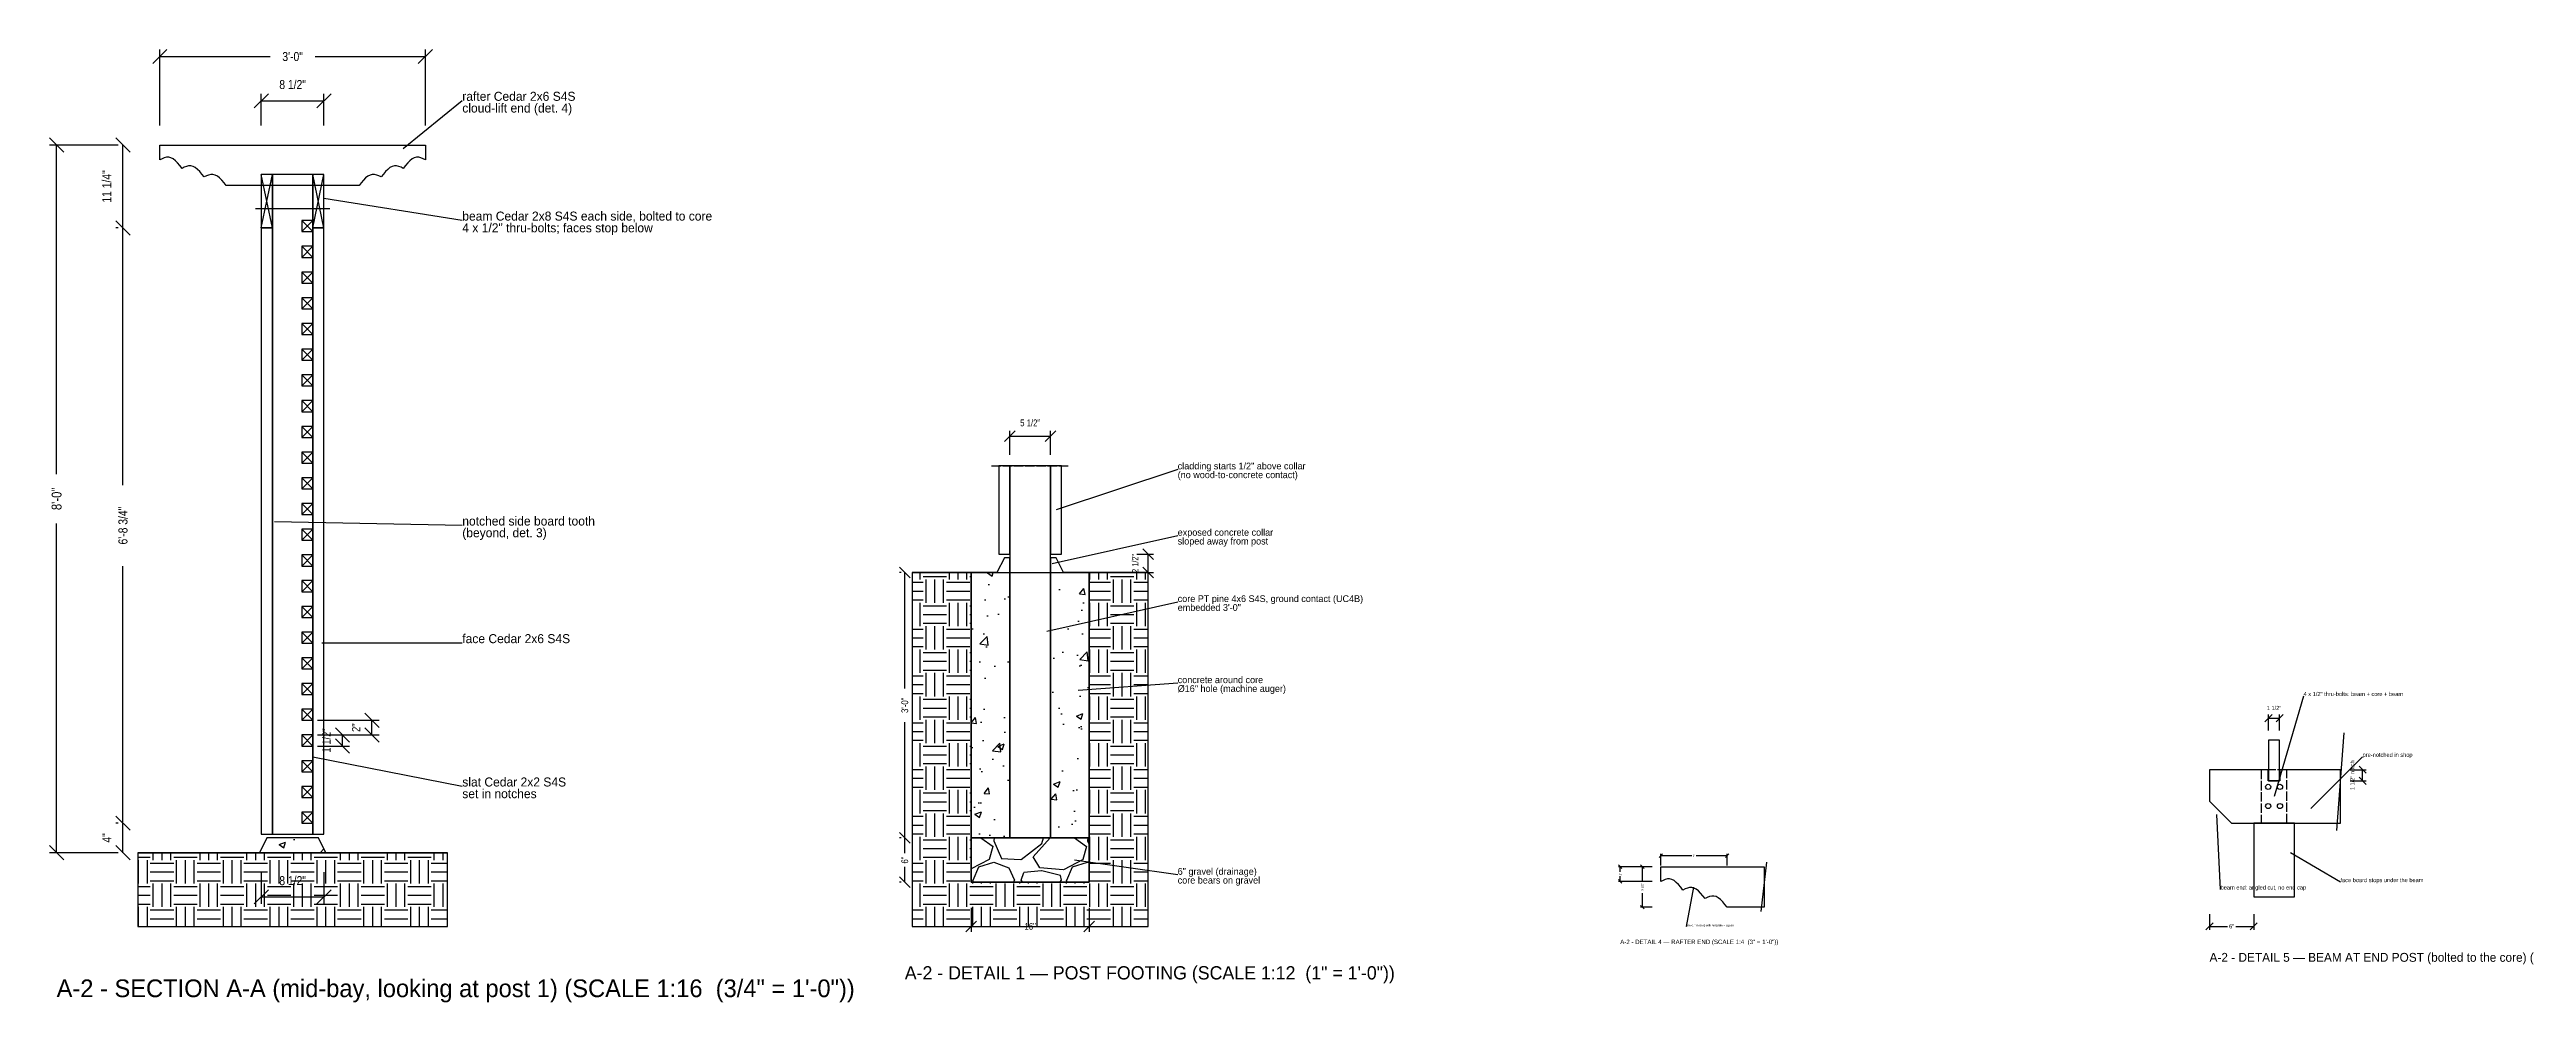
# Model space of a CAD drawing. Header units: inches. Extents: x -2 to 865, y -555 to 194.
# Drawn here: x -1 to 334.9, y -321.3 to -192 of the extents above; entities that cross this region are included whole.
import ezdxf

# ---------------------------------------------------------------- set-up
doc = ezdxf.new("R2010")
doc.units = ezdxf.units.IN
doc.linetypes.add('DASHED', pattern=[1.524, 1.27, -0.254])
for name, color, linetype in [('BRITA', 8, 'Continuous'), ('CONCRETO', 8, 'Continuous'), ('CONTORNO', 7, 'Continuous'), ('CORTE', 8, 'Continuous'), ('COTA', 1, 'Continuous'), ('MADEIRA_CEDRO', 30, 'Continuous'), ('MADEIRA_PT', 52, 'Continuous'), ('METAL', 9, 'Continuous'), ('SOLO', 34, 'Continuous'), ('TEXTO', 7, 'Continuous'), ('TITULO', 7, 'Continuous')]:
    doc.layers.add(name, color=color, linetype=linetype)
doc.styles.add('OpenSansCondensed-Light', font='OpenSansCondensed-Light.ttf')
doc.dimstyles.get("Standard").update_dxf_attribs({"dimtxt": 2.5, "dimasz": 2.5, "dimexe": 1.25, "dimexo": 0.625, "dimtad": 1, "dimcen": 2.5, "dimazin": 3, "dimtfac": 1, "dimtmove": 0, "dimatfit": 3})

# ---------------------------------------------------------------- blocks, each defined once
blk = doc.blocks.new('_OBLIQUE')
at = {"color": 0, "linetype": 'BYBLOCK'}
blk.add_line((-0.5, -0.5), (0.5, 0.5), dxfattribs=at)
blk = doc.blocks.new('*D19')
for p, q in [((8.36, -297), (8.04, -297)), ((9, -301), (9, -297)), ((8.36, -301), (8.04, -301))]:
    blk.add_line(p, q)
at = {"layer": 'Defpoints'}
for p in [(9, -297), (9, -301), (9, -301)]:
    blk.add_point(p, dxfattribs=at)
at = {"layer": 'COTA', "xscale": 1.92, "yscale": 1.92, "rotation": 90}
for p in [(9, -297), (9, -301)]:
    blk.add_blockref('_OBLIQUE', p, dxfattribs=at)
at = {"layer": 'COTA', "insert": (6.8, -299), "char_height": 1.222, "attachment_point": 5, "rotation": 90, "style": 'OpenSansCondensed-Light'}
blk.add_mtext('4"', dxfattribs=at)
blk = doc.blocks.new('*D20')
for p, q in [((8.36, -216.25), (8.04, -216.25)), ((9, -251.125), (9, -216.25)), ((9, -297), (9, -262.125)), ((8.36, -297), (8.04, -297))]:
    blk.add_line(p, q)
at = {"layer": 'Defpoints'}
for p in [(9, -216.25), (9, -297), (9, -297)]:
    blk.add_point(p, dxfattribs=at)
at = {"layer": 'COTA', "xscale": 1.92, "yscale": 1.92, "rotation": 90}
for p in [(9, -216.25), (9, -297)]:
    blk.add_blockref('_OBLIQUE', p, dxfattribs=at)
at = {"layer": 'COTA', "insert": (9, -256.625), "char_height": 1.2222, "attachment_point": 5, "rotation": 90, "style": 'OpenSansCondensed-Light'}
blk.add_mtext('6\'-8 3/4"', dxfattribs=at)
blk = doc.blocks.new('*D21')
for p, q in [((8.36, -205), (8.04, -205)), ((9, -216.25), (9, -205)), ((8.36, -216.25), (8.04, -216.25))]:
    blk.add_line(p, q)
at = {"layer": 'Defpoints'}
for p in [(9, -205), (9, -216.25), (9, -216.25)]:
    blk.add_point(p, dxfattribs=at)
at = {"layer": 'COTA', "xscale": 1.92, "yscale": 1.92, "rotation": 90}
for p in [(9, -205), (9, -216.25)]:
    blk.add_blockref('_OBLIQUE', p, dxfattribs=at)
at = {"layer": 'COTA', "insert": (6.8, -210.62), "char_height": 1.222, "attachment_point": 5, "rotation": 90, "style": 'OpenSansCondensed-Light'}
blk.add_mtext('11 1/4"', dxfattribs=at)
blk = doc.blocks.new('*D22')
for p, q in [((8.36, -205), (-0.96, -205)), ((0, -249.67), (0, -205)), ((0, -301), (0, -256.33)), ((8.36, -301), (-0.96, -301))]:
    blk.add_line(p, q)
at = {"layer": 'Defpoints'}
for p in [(9, -205), (0, -301), (9, -301)]:
    blk.add_point(p, dxfattribs=at)
at = {"layer": 'COTA', "xscale": 1.92, "yscale": 1.92, "rotation": 90}
for p in [(0, -205), (0, -301)]:
    blk.add_blockref('_OBLIQUE', p, dxfattribs=at)
at = {"layer": 'COTA', "insert": (0, -253), "char_height": 1.333, "attachment_point": 5, "rotation": 90, "style": 'OpenSansCondensed-Light'}
blk.add_mtext('8\'-0"', dxfattribs=at)
blk = doc.blocks.new('*D25')
for p, q in [((27.75, -202.36), (27.75, -198.04)), ((36.25, -202.36), (36.25, -198.04)), ((27.75, -199), (36.25, -199))]:
    blk.add_line(p, q)
at = {"layer": 'Defpoints'}
for p in [(27.75, -199), (27.75, -203), (36.25, -203)]:
    blk.add_point(p, dxfattribs=at)
at = {"layer": 'COTA', "xscale": 1.92, "yscale": 1.92}
for p in [(27.75, -199), (36.25, -199)]:
    blk.add_blockref('_OBLIQUE', p, dxfattribs=at)
at = {"layer": 'COTA', "insert": (32, -196.8), "char_height": 1.222, "attachment_point": 5, "style": 'OpenSansCondensed-Light'}
blk.add_mtext('8 1/2"', dxfattribs=at)
blk = doc.blocks.new('*D26')
for p, q in [((14, -202.36), (14, -192.04)), ((14, -193), (28.94, -193)), ((35.06, -193), (50, -193)), ((50, -202.36), (50, -192.04))]:
    blk.add_line(p, q)
at = {"layer": 'Defpoints'}
for p in [(14, -193), (14, -203), (50, -203)]:
    blk.add_point(p, dxfattribs=at)
at = {"layer": 'COTA', "xscale": 1.92, "yscale": 1.92}
for p in [(14, -193), (50, -193)]:
    blk.add_blockref('_OBLIQUE', p, dxfattribs=at)
at = {"layer": 'COTA', "insert": (32, -193), "char_height": 1.222, "attachment_point": 5, "style": 'OpenSansCondensed-Light'}
blk.add_mtext('3\'-0"', dxfattribs=at)
blk = doc.blocks.new('*D27')
for p, q in [((27.75, -303.64), (27.75, -307.96)), ((36.25, -303.64), (36.25, -307.96)), ((27.75, -307), (36.25, -307))]:
    blk.add_line(p, q)
at = {"layer": 'Defpoints'}
for p in [(27.75, -303), (36.25, -303), (27.75, -307)]:
    blk.add_point(p, dxfattribs=at)
at = {"layer": 'COTA', "xscale": 1.92, "yscale": 1.92}
for p in [(27.75, -307), (36.25, -307)]:
    blk.add_blockref('_OBLIQUE', p, dxfattribs=at)
at = {"layer": 'COTA', "insert": (32, -304.8), "char_height": 1.222, "attachment_point": 5, "style": 'OpenSansCondensed-Light'}
blk.add_mtext('8 1/2"', dxfattribs=at)
blk = doc.blocks.new('*D28')
for p, q in [((124, -308.48), (124, -311.72)), ((140, -308.48), (140, -311.72)), ((124, -311), (130.625, -311)), ((133.375, -311), (140, -311))]:
    blk.add_line(p, q)
at = {"layer": 'Defpoints'}
for p in [(124, -308), (140, -308), (124, -311)]:
    blk.add_point(p, dxfattribs=at)
at = {"layer": 'COTA', "xscale": 1.44, "yscale": 1.44}
for p in [(124, -311), (140, -311)]:
    blk.add_blockref('_OBLIQUE', p, dxfattribs=at)
at = {"layer": 'COTA', "insert": (132, -311), "char_height": 0.9167, "attachment_point": 5, "style": 'OpenSansCondensed-Light'}
blk.add_mtext('16"', dxfattribs=at)
blk = doc.blocks.new('*D29')
for p, q in [((114.52, -299), (114.28, -299)), ((115, -301.08), (115, -299)), ((114.52, -305), (114.28, -305)), ((115, -305), (115, -302.92))]:
    blk.add_line(p, q)
at = {"layer": 'Defpoints'}
for p in [(115, -299), (115, -305), (115, -305)]:
    blk.add_point(p, dxfattribs=at)
at = {"layer": 'COTA', "xscale": 1.44, "yscale": 1.44, "rotation": 90}
for p in [(115, -299), (115, -305)]:
    blk.add_blockref('_OBLIQUE', p, dxfattribs=at)
at = {"layer": 'COTA', "insert": (115, -302), "char_height": 0.917, "attachment_point": 5, "rotation": 90, "style": 'OpenSansCondensed-Light'}
blk.add_mtext('6"', dxfattribs=at)
blk = doc.blocks.new('*D30')
for p, q in [((114.52, -263), (114.28, -263)), ((115, -278.71), (115, -263)), ((115, -299), (115, -283.29)), ((114.52, -299), (114.28, -299))]:
    blk.add_line(p, q)
at = {"layer": 'Defpoints'}
for p in [(115, -263), (115, -299), (115, -299)]:
    blk.add_point(p, dxfattribs=at)
at = {"layer": 'COTA', "xscale": 1.44, "yscale": 1.44, "rotation": 90}
for p in [(115, -263), (115, -299)]:
    blk.add_blockref('_OBLIQUE', p, dxfattribs=at)
at = {"layer": 'COTA', "insert": (115, -281), "char_height": 0.917, "attachment_point": 5, "rotation": 90, "style": 'OpenSansCondensed-Light'}
blk.add_mtext('3\'-0"', dxfattribs=at)
blk = doc.blocks.new('*D33')
for p, q in [((217.5, -302.74), (217.5, -301.16)), ((217.5, -301.4), (221.72, -301.4)), ((222.28, -301.4), (226.5, -301.4)), ((226.5, -302.74), (226.5, -301.16))]:
    blk.add_line(p, q)
at = {"layer": 'Defpoints'}
for p in [(217.5, -301.4), (217.5, -302.9), (226.5, -302.9)]:
    blk.add_point(p, dxfattribs=at)
at = {"layer": 'COTA', "xscale": 0.48, "yscale": 0.48}
for p in [(217.5, -301.4), (226.5, -301.4)]:
    blk.add_blockref('_OBLIQUE', p, dxfattribs=at)
at = {"layer": 'COTA', "insert": (222, -301.4), "char_height": 0.278, "attachment_point": 5, "style": 'OpenSansCondensed-Light'}
blk.add_mtext('9"', dxfattribs=at)
blk = doc.blocks.new('*D34')
for p, q in [((216.34, -302.9), (214.76, -302.9)), ((215, -304.82), (215, -302.9)), ((216.34, -308.4), (214.76, -308.4)), ((215, -308.4), (215, -306.48))]:
    blk.add_line(p, q)
at = {"layer": 'Defpoints'}
for p in [(216.5, -302.9), (215, -308.4), (216.5, -308.4)]:
    blk.add_point(p, dxfattribs=at)
at = {"layer": 'COTA', "xscale": 0.48, "yscale": 0.48, "rotation": 90}
for p in [(215, -302.9), (215, -308.4)]:
    blk.add_blockref('_OBLIQUE', p, dxfattribs=at)
at = {"layer": 'COTA', "insert": (215, -305.65), "char_height": 0.278, "attachment_point": 5, "rotation": 90, "style": 'OpenSansCondensed-Light'}
blk.add_mtext('5 1/2"', dxfattribs=at)
blk = doc.blocks.new('*D35')
for p, q in [((216.34, -302.9), (211.76, -302.9)), ((216.34, -304.9), (211.76, -304.9)), ((212, -303.62), (212, -302.9)), ((212, -304.9), (212, -304.18))]:
    blk.add_line(p, q)
at = {"layer": 'Defpoints'}
for p in [(212, -304.9), (216.5, -302.9), (216.5, -304.9)]:
    blk.add_point(p, dxfattribs=at)
at = {"layer": 'COTA', "xscale": 0.48, "yscale": 0.48, "rotation": 90}
for p in [(212, -302.9), (212, -304.9)]:
    blk.add_blockref('_OBLIQUE', p, dxfattribs=at)
at = {"layer": 'COTA', "insert": (212, -303.9), "char_height": 0.278, "attachment_point": 5, "rotation": 90, "style": 'OpenSansCondensed-Light'}
blk.add_mtext('2"', dxfattribs=at)
blk = doc.blocks.new('*D38')
for p, q in [((291.9, -309.32), (291.9, -311.48)), ((291.9, -311), (294.34, -311)), ((295.46, -311), (297.9, -311)), ((297.9, -309.32), (297.9, -311.48))]:
    blk.add_line(p, q)
at = {"layer": 'Defpoints'}
for p in [(291.9, -309), (291.9, -311), (297.9, -309)]:
    blk.add_point(p, dxfattribs=at)
at = {"layer": 'COTA', "xscale": 0.96, "yscale": 0.96}
for p in [(291.9, -311), (297.9, -311)]:
    blk.add_blockref('_OBLIQUE', p, dxfattribs=at)
at = {"layer": 'COTA', "insert": (294.9, -311), "char_height": 0.556, "attachment_point": 5, "style": 'OpenSansCondensed-Light'}
blk.add_mtext('6"', dxfattribs=at)

msp = doc.modelspace()

# ---------------------------------------------------------------- hatches: boundary and pattern name
at = {"layer": 'BRITA'}
h = msp.add_hatch(dxfattribs=at)
h.set_pattern_fill('GRAVEL', scale=0.5)
h.paths.add_polyline_path([(124, -305), (140, -305), (140, -299), (124, -299)])
at = {"layer": 'CONCRETO'}
h = msp.add_hatch(dxfattribs=at)
h.set_pattern_fill('AR-CONC', scale=0.05)
h.paths.add_polyline_path([(124, -299), (129.25, -299), (129.25, -261), (128.5, -261), (127.5, -263), (124, -263)])
h = msp.add_hatch(dxfattribs=at)
h.set_pattern_fill('AR-CONC', scale=0.05)
h.paths.add_polyline_path([(134.75, -299), (140, -299), (140, -263), (136.5, -263), (135.5, -261), (134.75, -261)])
h = msp.add_hatch(dxfattribs=at)
h.set_pattern_fill('AR-CONC', scale=0.05)
h.paths.add_polyline_path([(27.5, -301), (36.5, -301), (35.5, -299), (28.5, -299)])
at = {"layer": 'SOLO'}
h = msp.add_hatch(dxfattribs=at)
h.set_pattern_fill('EARTH', scale=0.5)
h.paths.add_polyline_path([(116, -311), (148, -311), (148, -263), (140, -263), (140, -305), (124, -305), (124, -263), (116, -263)])
h = msp.add_hatch(dxfattribs=at)
h.set_pattern_fill('EARTH', scale=0.5)
h.paths.add_polyline_path([(11, -311), (53, -311), (53, -301), (11, -301)])

# ---------------------------------------------------------------- linework, layer by layer
at = {"layer": 'BRITA'}
msp.add_lwpolyline([(124, -305), (140, -305), (140, -299), (124, -299)], close=True, dxfattribs=at)
at = {"layer": 'CONCRETO'}
for points in [[(124, -299), (129.25, -299), (129.25, -261), (128.5, -261), (127.5, -263), (124, -263)], [(134.75, -299), (140, -299), (140, -263), (136.5, -263), (135.5, -261), (134.75, -261)], [(27.5, -301), (36.5, -301), (35.5, -299), (28.5, -299)]]:
    msp.add_lwpolyline(points, close=True, dxfattribs=at)
at = {"layer": 'CONTORNO'}
for points in [[(26.95, -213.625), (37.05, -213.625)], [(116, -263), (148, -263)], [(309.15, -298), (310.15, -284.75)], [(11, -301), (53, -301)], [(231.1, -309), (231.9, -302.3)]]:
    msp.add_lwpolyline(points, dxfattribs=at)
at = {"layer": 'CONTORNO', "linetype": 'DASHED'}
msp.add_lwpolyline([(126.75, -248.5), (137.25, -248.5)], dxfattribs=at)
at = {"layer": 'CORTE'}
for points in [[(27.75, -216.25), (29.25, -209)], [(29.25, -216.25), (27.75, -209)], [(34.75, -216.25), (36.25, -209)], [(36.25, -216.25), (34.75, -209)], [(33.25, -216.75), (34.75, -215.25)], [(34.75, -216.75), (33.25, -215.25)], [(33.25, -220.239), (34.75, -218.739)], [(34.75, -220.239), (33.25, -218.739)], [(33.25, -223.728), (34.75, -222.228)], [(34.75, -223.728), (33.25, -222.228)], [(33.25, -227.217), (34.75, -225.717)], [(34.75, -227.217), (33.25, -225.717)], [(33.25, -230.707), (34.75, -229.207)], [(34.75, -230.707), (33.25, -229.207)], [(33.25, -234.196), (34.75, -232.696)], [(34.75, -234.196), (33.25, -232.696)], [(33.25, -237.685), (34.75, -236.185)], [(34.75, -237.685), (33.25, -236.185)], [(33.25, -241.174), (34.75, -239.674)], [(34.75, -241.174), (33.25, -239.674)], [(33.25, -244.663), (34.75, -243.163)], [(34.75, -244.663), (33.25, -243.163)], [(33.25, -248.152), (34.75, -246.652)], [(34.75, -248.152), (33.25, -246.652)], [(33.25, -251.641), (34.75, -250.141)], [(34.75, -251.641), (33.25, -250.141)], [(33.25, -255.13), (34.75, -253.63)], [(34.75, -255.13), (33.25, -253.63)], [(33.25, -258.62), (34.75, -257.12)], [(34.75, -258.62), (33.25, -257.12)], [(33.25, -262.109), (34.75, -260.609)], [(34.75, -262.109), (33.25, -260.609)], [(33.25, -265.598), (34.75, -264.098)], [(34.75, -265.598), (33.25, -264.098)], [(33.25, -269.087), (34.75, -267.587)], [(34.75, -269.087), (33.25, -267.587)], [(33.25, -272.576), (34.75, -271.076)], [(34.75, -272.576), (33.25, -271.076)], [(33.25, -276.065), (34.75, -274.565)], [(34.75, -276.065), (33.25, -274.565)], [(33.25, -279.554), (34.75, -278.054)], [(34.75, -279.554), (33.25, -278.054)], [(33.25, -283.043), (34.75, -281.543)], [(34.75, -283.043), (33.25, -281.543)], [(33.25, -286.533), (34.75, -285.033)], [(34.75, -286.533), (33.25, -285.033)], [(33.25, -290.022), (34.75, -288.522)], [(34.75, -290.022), (33.25, -288.522)], [(33.25, -293.511), (34.75, -292.011)], [(34.75, -293.511), (33.25, -292.011)], [(33.25, -297), (34.75, -295.5)], [(34.75, -297), (33.25, -295.5)]]:
    msp.add_lwpolyline(points, dxfattribs=at)
at = {"layer": 'COTA'}
for p, q in [((55, -199), (47, -205.5)), ((55, -215.25), (36.25, -212.25)), ((152, -249), (135.5, -254.5)), ((55, -256.62), (29.55, -256.125)), ((152, -258), (135, -261.8)), ((152, -267), (134.25, -271)), ((55, -272.576), (35.95, -272.576)), ((152, -278), (138.5, -279)), ((304.65, -279.75), (300.65, -293.375)), ((55, -292.022), (34.75, -288.022)), ((312.65, -288), (305.65, -295)), ((293.4, -306), (292.9, -295.8)), ((152, -304), (138, -302)), ((309.65, -305), (302.9, -301)), ((221, -311), (222, -305.7))]:
    msp.add_line(p, q, dxfattribs=at)
at = {"layer": 'MADEIRA_CEDRO'}
for points in [[(14, -205), (50, -205), (50, -207), (49.7, -206.854), (49.4, -206.734), (49.1, -206.662), (48.8, -206.658), (48.5, -206.733), (48.2, -206.892), (47.9, -207.129), (47.6, -207.434), (47.3, -207.787), (47, -208.167), (46.7, -208.021), (46.4, -207.9), (46.1, -207.829), (45.8, -207.825), (45.5, -207.9), (45.2, -208.058), (44.9, -208.296), (44.6, -208.6), (44.3, -208.954), (44, -209.333), (43.7, -209.187), (43.4, -209.067), (43.1, -208.996), (42.8, -208.992), (42.5, -209.067), (42.2, -209.225), (41.9, -209.462), (41.6, -209.767), (41.3, -210.121), (41, -210.5), (23, -210.5), (22.7, -210.121), (22.4, -209.767), (22.1, -209.462), (21.8, -209.225), (21.5, -209.067), (21.2, -208.992), (20.9, -208.996), (20.6, -209.067), (20.3, -209.187), (20, -209.333), (19.7, -208.954), (19.4, -208.6), (19.1, -208.296), (18.8, -208.058), (18.5, -207.9), (18.2, -207.825), (17.9, -207.829), (17.6, -207.9), (17.3, -208.021), (17, -208.167), (16.7, -207.787), (16.4, -207.434), (16.1, -207.129), (15.8, -206.892), (15.5, -206.733), (15.2, -206.658), (14.9, -206.662), (14.6, -206.734), (14.3, -206.854), (14, -207)], [(27.75, -216.25), (29.25, -216.25), (29.25, -209), (27.75, -209)], [(29.25, -298.5), (34.75, -298.5), (34.75, -209), (29.25, -209)], [(34.75, -216.25), (36.25, -216.25), (36.25, -209), (34.75, -209)], [(27.75, -298.5), (29.25, -298.5), (29.25, -216.25), (27.75, -216.25)], [(33.25, -216.75), (34.75, -216.75), (34.75, -215.25), (33.25, -215.25)], [(34.75, -298.5), (36.25, -298.5), (36.25, -216.25), (34.75, -216.25)], [(33.25, -220.239), (34.75, -220.239), (34.75, -218.739), (33.25, -218.739)], [(33.25, -223.728), (34.75, -223.728), (34.75, -222.228), (33.25, -222.228)], [(33.25, -227.217), (34.75, -227.217), (34.75, -225.717), (33.25, -225.717)], [(33.25, -230.707), (34.75, -230.707), (34.75, -229.207), (33.25, -229.207)], [(33.25, -234.196), (34.75, -234.196), (34.75, -232.696), (33.25, -232.696)], [(33.25, -237.685), (34.75, -237.685), (34.75, -236.185), (33.25, -236.185)], [(33.25, -241.174), (34.75, -241.174), (34.75, -239.674), (33.25, -239.674)], [(33.25, -244.663), (34.75, -244.663), (34.75, -243.163), (33.25, -243.163)], [(33.25, -248.152), (34.75, -248.152), (34.75, -246.652), (33.25, -246.652)], [(127.75, -260.5), (129.25, -260.5), (129.25, -248.5), (127.75, -248.5)], [(134.75, -260.5), (136.25, -260.5), (136.25, -248.5), (134.75, -248.5)], [(33.25, -251.641), (34.75, -251.641), (34.75, -250.141), (33.25, -250.141)], [(33.25, -255.13), (34.75, -255.13), (34.75, -253.63), (33.25, -253.63)], [(33.25, -258.62), (34.75, -258.62), (34.75, -257.12), (33.25, -257.12)], [(33.25, -262.109), (34.75, -262.109), (34.75, -260.609), (33.25, -260.609)], [(33.25, -265.598), (34.75, -265.598), (34.75, -264.098), (33.25, -264.098)], [(33.25, -269.087), (34.75, -269.087), (34.75, -267.587), (33.25, -267.587)], [(33.25, -272.576), (34.75, -272.576), (34.75, -271.076), (33.25, -271.076)], [(33.25, -276.065), (34.75, -276.065), (34.75, -274.565), (33.25, -274.565)], [(33.25, -279.554), (34.75, -279.554), (34.75, -278.054), (33.25, -278.054)], [(33.25, -283.043), (34.75, -283.043), (34.75, -281.543), (33.25, -281.543)], [(33.25, -286.533), (34.75, -286.533), (34.75, -285.033), (33.25, -285.033)], [(33.25, -290.022), (34.75, -290.022), (34.75, -288.522), (33.25, -288.522)], [(299.9, -291.25), (301.4, -291.25), (301.4, -285.75), (299.9, -285.75)], [(33.25, -293.511), (34.75, -293.511), (34.75, -292.011), (33.25, -292.011)], [(294.9, -297), (309.65, -297), (309.65, -289.75), (301.431, -289.75), (301.431, -291.25), (299.869, -291.25), (299.869, -289.75), (291.9, -289.75), (291.9, -294)], [(33.25, -297), (34.75, -297), (34.75, -295.5), (33.25, -295.5)], [(297.9, -307), (303.4, -307), (303.4, -297), (297.9, -297)], [(217.5, -302.9), (231.5, -302.9), (231.5, -308.4), (226.5, -308.4), (226.2, -308.021), (225.9, -307.667), (225.6, -307.362), (225.3, -307.125), (225, -306.967), (224.7, -306.892), (224.4, -306.896), (224.1, -306.967), (223.8, -307.087), (223.5, -307.233), (223.2, -306.854), (222.9, -306.5), (222.6, -306.196), (222.3, -305.958), (222, -305.8), (221.7, -305.725), (221.4, -305.729), (221.1, -305.8), (220.8, -305.921), (220.5, -306.067), (220.2, -305.687), (219.9, -305.334), (219.6, -305.029), (219.3, -304.792), (219, -304.633), (218.7, -304.558), (218.4, -304.562), (218.1, -304.634), (217.8, -304.754), (217.5, -304.9)]]:
    msp.add_lwpolyline(points, close=True, dxfattribs=at)
at = {"layer": 'MADEIRA_PT'}
msp.add_lwpolyline([(129.25, -299), (134.75, -299), (134.75, -248.5), (129.25, -248.5)], close=True, dxfattribs=at)
at = {"layer": 'MADEIRA_PT', "linetype": 'DASHED'}
msp.add_lwpolyline([(298.9, -297), (302.4, -297), (302.4, -289.75), (298.9, -289.75)], close=True, dxfattribs=at)
at = {"layer": 'METAL'}
for centre in [(299.85, -292.075), (301.45, -292.075), (299.85, -294.675), (301.45, -294.675)]:
    msp.add_circle(centre, 0.35, dxfattribs=at)
at = {"layer": 'SOLO'}
for points in [[(116, -311), (148, -311), (148, -263), (140, -263), (140, -305), (124, -305), (124, -263), (116, -263)], [(11, -311), (53, -311), (53, -301), (11, -301)]]:
    msp.add_lwpolyline(points, close=True, dxfattribs=at)

# ---------------------------------------------------------------- texts
at = {"layer": 'TEXTO'}
for s, height, p in [('rafter Cedar 2x6 S4S', 1.22222, (55, -199)), ('cloud-lift end (det. 4)', 1.22222, (55, -200.589)), ('beam Cedar 2x8 S4S each side, bolted to core', 1.22222, (55, -215.25)), ('4 x 1/2" thru-bolts; faces stop below', 1.22222, (55, -216.839)), ('cladding starts 1/2" above collar', 0.91667, (152, -249)), ('(no wood-to-concrete contact)', 0.91667, (152, -250.192)), ('(beyond, det. 3)', 1.22222, (55, -258.208)), ('notched side board tooth', 1.22222, (55, -256.62)), ('sloped away from post', 0.91667, (152, -259.192)), ('exposed concrete collar', 0.91667, (152, -258)), ('core PT pine 4x6 S4S, ground contact (UC4B)', 0.91667, (152, -267)), ('embedded 3\'-0"', 0.91667, (152, -268.192)), ('face Cedar 2x6 S4S', 1.22222, (55, -272.576)), ('Ø16" hole (machine auger)', 0.91667, (152, -279.192)), ('concrete around core', 0.91667, (152, -278)), ('4 x 1/2" thru-bolts: beam + core + beam', 0.55556, (304.65, -279.75)), ('pre-notched in shop', 0.55556, (312.65, -288)), ('slat Cedar 2x2 S4S', 1.22222, (55, -292.022)), ('set in notches', 1.22222, (55, -293.611)), ('core bears on gravel', 0.91667, (152, -305.192)), ('6" gravel (drainage)', 0.91667, (152, -304)), ('beam end: angled cut, no end cap', 0.55556, (293.4, -306)), ('face board stops under the beam', 0.55556, (309.65, -305)), ('pre-cut in shop with template + jigsaw', 0.27778, (221, -311))]:
    msp.add_text(s, height=height, dxfattribs=at).set_placement(p)
at = {"layer": 'TITULO'}
for s, height, p in [('A-2 - DETAIL 4 — RAFTER END (SCALE 1:4  (3" = 1\'-0"))', 0.6, (212, -313.4)), ('A-2 - DETAIL 5 — BEAM AT END POST (bolted to the core) (SCALE 1:8  (1 1/2" = 1\'-0"))', 1.2, (291.9, -315.8)), ('A-2 - SECTION A-A (mid-bay, looking at post 1) (SCALE 1:16  (3/4" = 1\'-0"))', 2.4, (0, -320.6)), ('A-2 - DETAIL 1 — POST FOOTING (SCALE 1:12  (1" = 1\'-0"))', 1.8, (115, -318.2))]:
    msp.add_text(s, height=height, dxfattribs=at).set_placement(p)

# ---------------------------------------------------------------- dimensions: what is measured, and where the dimension line sits
at = {"layer": 'COTA'}
for base, p1, p2, text, override, picture, middle in [((14, -193), (14, -203), (50, -203), '3\'-0"', {"dimtxt": 1.222222, "dimasz": 1.28, "dimexe": 0.96, "dimexo": 0.64, "dimtsz": 0.96}, '*D26', (32, -193)), ((27.75, -199), (27.75, -203), (36.25, -203), '8 1/2"', {"dimtxt": 1.222222, "dimasz": 1.28, "dimexe": 0.96, "dimexo": 0.64, "dimtsz": 0.96}, '*D25', (32, -196.804)), ((217.5, -301.4), (217.5, -302.9), (226.5, -302.9), '9"', {"dimtxt": 0.277778, "dimasz": 0.32, "dimexe": 0.24, "dimexo": 0.16, "dimtsz": 0.24}, '*D33', (222, -301.4)), ((27.75, -307), (27.75, -303), (36.25, -303), '8 1/2"', {"dimtxt": 1.222222, "dimasz": 1.28, "dimexe": 0.96, "dimexo": 0.64, "dimtsz": 0.96}, '*D27', (32, -304.804)), ((124, -311), (124, -308), (140, -308), '16"', {"dimtxt": 0.916667, "dimasz": 0.96, "dimexe": 0.72, "dimexo": 0.48, "dimtsz": 0.72}, '*D28', (132, -311)), ((291.9, -311), (291.9, -309), (297.9, -309), '6"', {"dimtxt": 0.555556, "dimasz": 0.64, "dimexe": 0.48, "dimexo": 0.32, "dimtsz": 0.48}, '*D38', (294.9, -311))]:
    dim = msp.add_linear_dim(base=base, p1=p1, p2=p2, text=text, dimstyle='Standard', override=override, dxfattribs=at)
    dim.commit()
    dim.dimension.update_dxf_attribs({"geometry": picture, "text_midpoint": middle})
for base, p1, p2, text, override, picture, middle in [((0, -301), (9, -301), (9, -205), '8\'-0"', {"dimtxt": 1.333333, "dimasz": 1.28, "dimexe": 0.96, "dimexo": 0.64, "dimtsz": 0.96}, '*D22', (0, -253)), ((9, -216.25), (9, -216.25), (9, -205), '11 1/4"', {"dimtxt": 1.222222, "dimasz": 1.28, "dimexe": 0.96, "dimexo": 0.64, "dimtsz": 0.96}, '*D21', (6.804, -210.625)), ((9, -297), (9, -297), (9, -216.25), '6\'-8 3/4"', {"dimtxt": 1.222222, "dimasz": 1.28, "dimexe": 0.96, "dimexo": 0.64, "dimtsz": 0.96}, '*D20', (9, -256.625)), ((115, -299), (115, -299), (115, -263), '3\'-0"', {"dimtxt": 0.916667, "dimasz": 0.96, "dimexe": 0.72, "dimexo": 0.48, "dimtsz": 0.72}, '*D30', (115, -281)), ((9, -301), (9, -301), (9, -297), '4"', {"dimtxt": 1.222222, "dimasz": 1.28, "dimexe": 0.96, "dimexo": 0.64, "dimtsz": 0.96}, '*D19', (6.804, -299)), ((115, -305), (115, -305), (115, -299), '6"', {"dimtxt": 0.916667, "dimasz": 0.96, "dimexe": 0.72, "dimexo": 0.48, "dimtsz": 0.72}, '*D29', (115, -302)), ((212, -304.9), (216.5, -304.9), (216.5, -302.9), '2"', {"dimtxt": 0.277778, "dimasz": 0.32, "dimexe": 0.24, "dimexo": 0.16, "dimtsz": 0.24}, '*D35', (212, -303.9)), ((215, -308.4), (216.5, -308.4), (216.5, -302.9), '5 1/2"', {"dimtxt": 0.277778, "dimasz": 0.32, "dimexe": 0.24, "dimexo": 0.16, "dimtsz": 0.24}, '*D34', (215, -305.65))]:
    dim = msp.add_linear_dim(base=base, p1=p1, p2=p2, angle=90, text=text, dimstyle='Standard', override=override, dxfattribs=at)
    dim.commit()
    dim.dimension.update_dxf_attribs({"geometry": picture, "text_midpoint": middle})
for base, p1, p2, text, override in [((129.25, -244.5), (129.25, -247.5), (134.75, -247.5), '5 1/2"', {"dimtxt": 0.916667, "dimasz": 0.96, "dimexe": 0.72, "dimexo": 0.48, "dimtsz": 0.72}), ((299.9, -282.75), (299.9, -284.75), (301.4, -284.75), '1 1/2"', {"dimtxt": 0.555556, "dimasz": 0.64, "dimexe": 0.48, "dimexo": 0.32, "dimtsz": 0.48})]:
    msp.add_linear_dim(base=base, p1=p1, p2=p2, text=text, dimstyle='Standard', override=override, dxfattribs=at).render()
for base, p1, p2, text, override in [((148, -263), (146, -263), (146, -260.5), '2 1/2"', {"dimtxt": 0.833333, "dimasz": 0.96, "dimexe": 0.72, "dimexo": 0.48, "dimtsz": 0.72}), ((42.75, -285.033), (34.75, -285.033), (34.75, -283.043), '2"', {"dimtxt": 1.111111, "dimasz": 1.28, "dimexe": 0.96, "dimexo": 0.64, "dimtsz": 0.96}), ((38.75, -286.533), (34.75, -286.533), (34.75, -285.033), '1 1/2"', {"dimtxt": 1.111111, "dimasz": 1.28, "dimexe": 0.96, "dimexo": 0.64, "dimtsz": 0.96}), ((312.65, -291.25), (310.65, -291.25), (310.65, -289.75), '1 1/2" notch', {"dimtxt": 0.555556, "dimasz": 0.64, "dimexe": 0.48, "dimexo": 0.32, "dimtsz": 0.48})]:
    msp.add_linear_dim(base=base, p1=p1, p2=p2, angle=90, text=text, dimstyle='Standard', override=override, dxfattribs=at).render()

doc.saveas('drawing.dxf')
